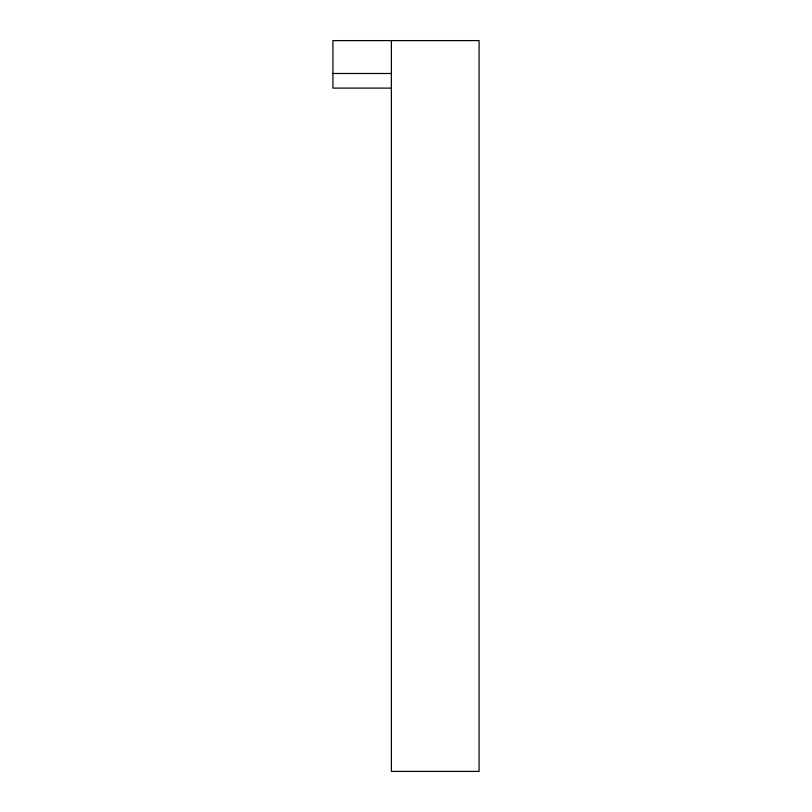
<?xml version="1.0" encoding="UTF-8"?>
<svg xmlns="http://www.w3.org/2000/svg" width="812" height="812" viewBox="0 0 812 812"><rect width="100%" height="100%" fill="white"/><g stroke="black" fill="none" stroke-linecap="round" stroke-linejoin="round"><path stroke-width="1.22" d="M332.92 73.486L391.384 73.486M391.475 88.102L332.92 88.102L332.92 40.6L479.08 40.6L479.08 771.4L391.384 771.4L391.384 40.6"/></g></svg>
